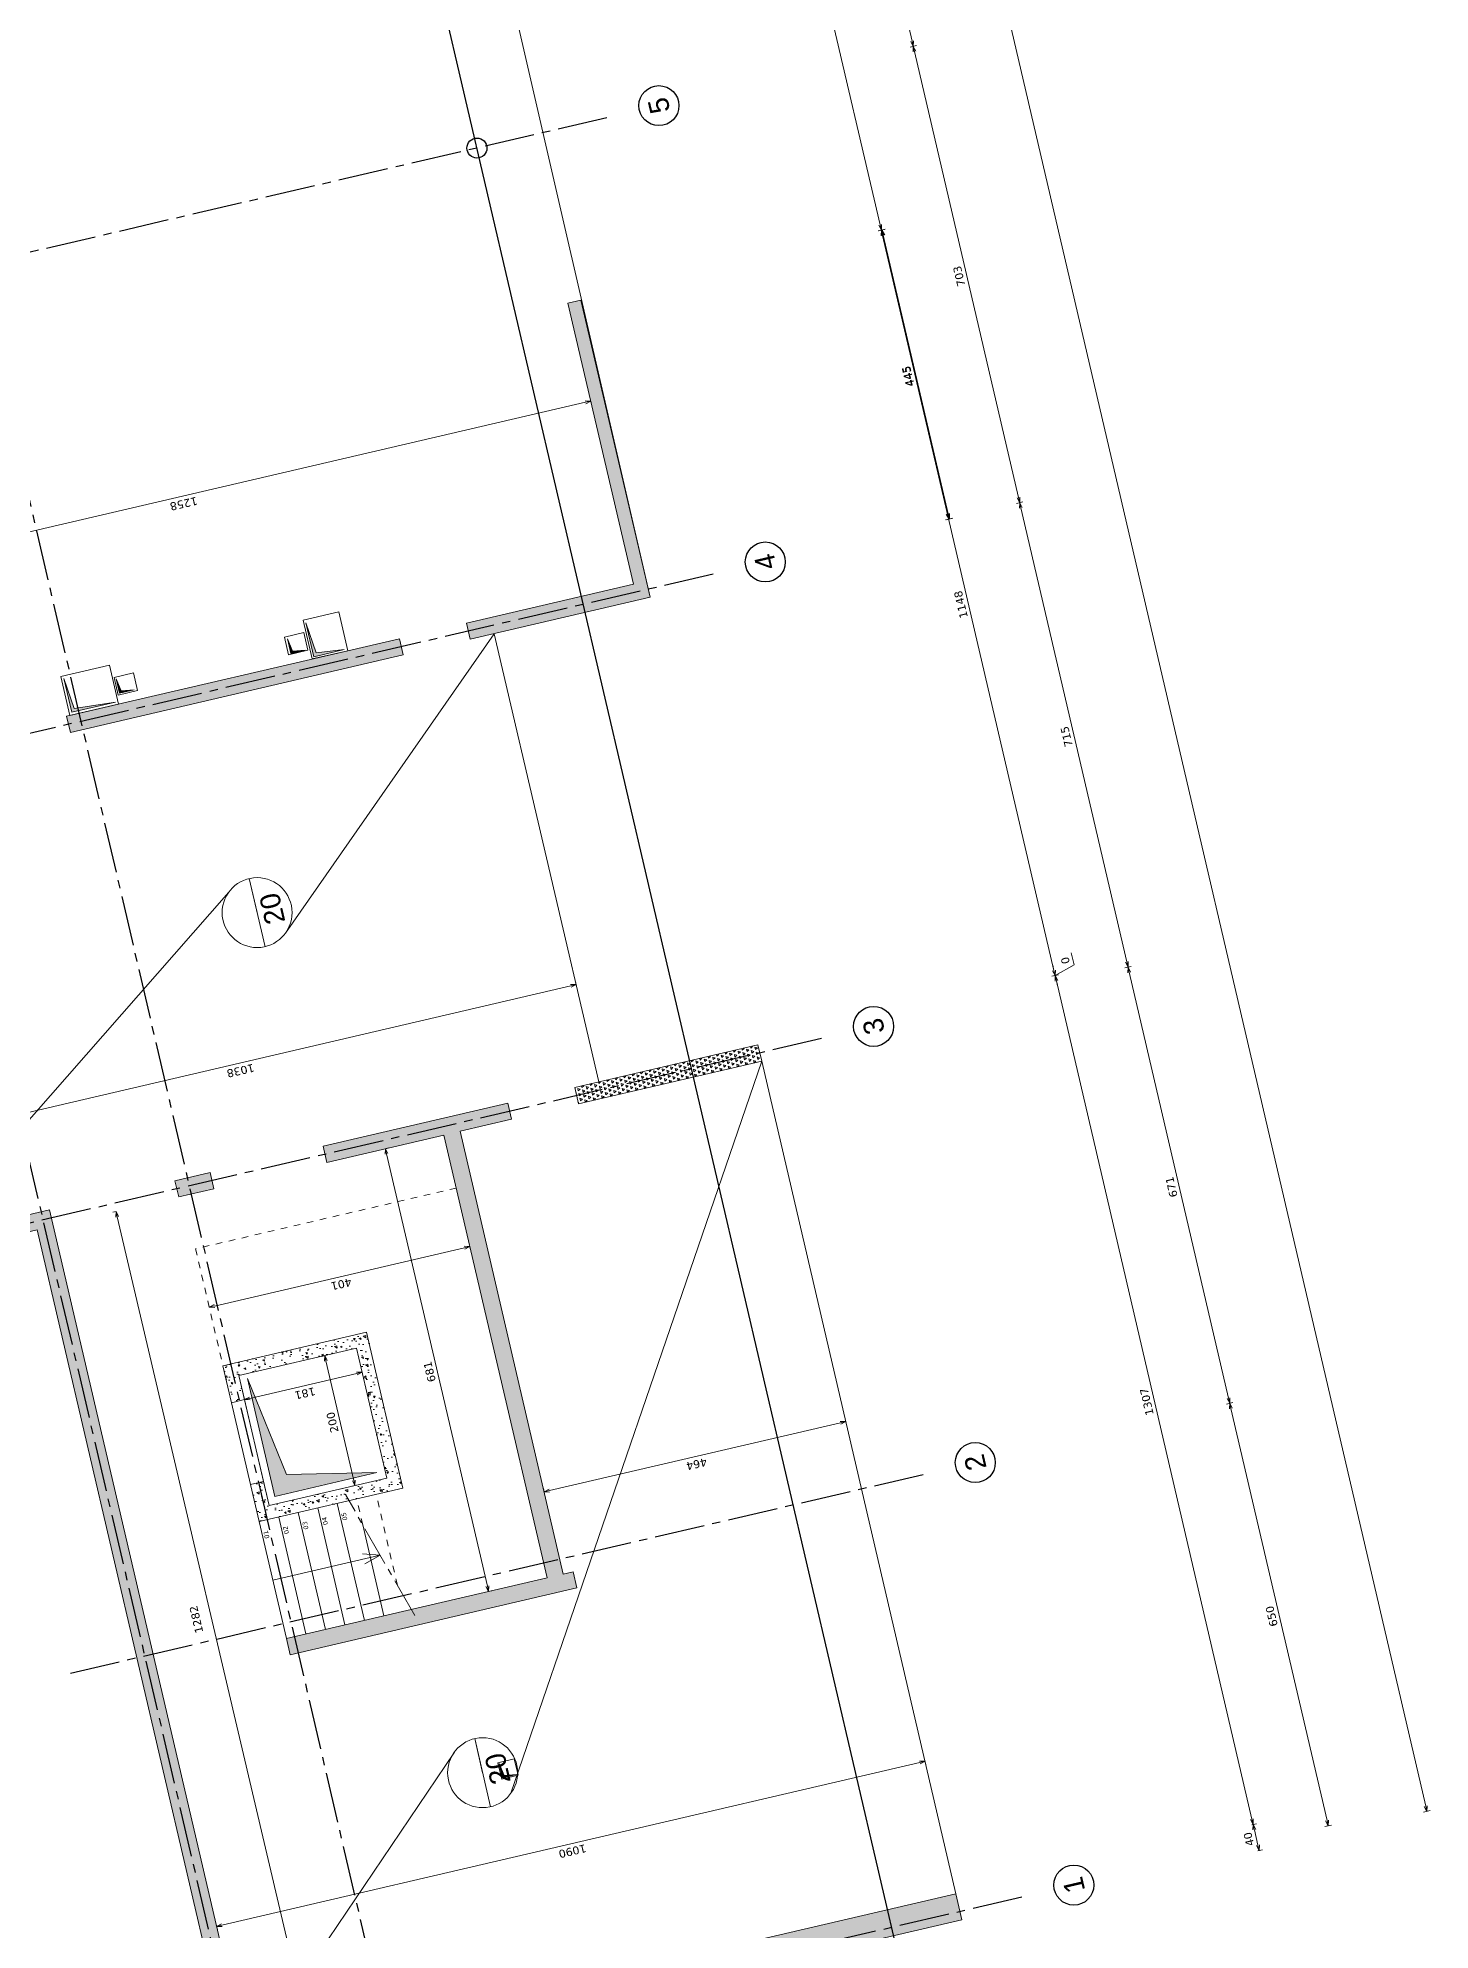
# Model space of a CAD drawing. Header units: metres. Extents: x -49 to 867749, y -579737 to 170817.
# Drawn here: x 867671.25 to 867692.12, y -409184.36 to -409155.98 of the extents above; entities that cross this region are included whole.
import ezdxf
from ezdxf.enums import TextEntityAlignment as Align

# ---------------------------------------------------------------- set-up
doc = ezdxf.new("R2010")
doc.units = ezdxf.units.M
doc.header["$MEASUREMENT"] = 0
doc.header["$PDMODE"] = 3
doc.header["$PDSIZE"] = 0.1
for name, pattern in [('01', [0.15, 0.1, -0.05]), ('04', [0.82, 0.6, -0.08, 0.06, -0.08]), ('AXES2', [1.125, 0.75, -0.125, 0.125, -0.125])]:
    doc.linetypes.add(name, pattern=pattern)
doc.layers.add('00-AXE-0.00', color=14, linetype='AXES2')
for name, color, linetype, lineweight in [('ACSP - Bois', 47, 'Continuous', 18), ('ACSP - Béton', 252, 'Continuous', 18), ('ACSP - Cotes', 7, 'Continuous', 18), ('ACSP - Dalle', 250, 'Continuous', 18), ('ACSP - Escalier', 253, 'Continuous', 18), ('ACSP - Trémie', 7, 'Continuous', 18)]:
    doc.layers.add(name, color=color, linetype=linetype, lineweight=lineweight)
doc.styles.add('ARIAL', font='arial.ttf')
doc.styles.add('COT', font='verdana.ttf')
doc.styles.add('locaux 20', font='verdana.ttf', dxfattribs={"height": 0.07})
doc.styles.get("Standard").update_dxf_attribs({"font": 'arial.ttf'})
doc.dimstyles.new('COT50', dxfattribs={"dimtxt": 0.12, "dimasz": 0.08, "dimexe": 0.05, "dimexo": 0, "dimgap": 0.05, "dimtad": 1, "dimdec": 0, "dimlfac": 100, "dimzin": 0, "dimdsep": 46, "dimtxsty": 'COT', "dimblk": 'OPEN30', "dimcen": 0.04, "dimdle": 0.05, "dimclrd": 256, "dimclre": 256, "dimclrt": 6, "dimadec": 0, "dimazin": 0, "dimtm": 1e-09, "dimtfac": 1, "dimtdec": 0, "dimtmove": 1, "dimatfit": 0, "dimldrblk": 'OPEN30', "dimfxl": 0.05, "dimfxlon": 1, "dimtolj": 1, "dimtzin": 0, "dimlwd": -1, "dimlwe": -1, "dimarcsym": 0})
pattern_1 = [(163.12127, (867581.125013, -409208.590356), (-0.054743143, -0.05126586), [0.0375, -0.0375]), (223.12127, (867581.125013, -409208.590356), (0.017025965, -0.07304188), [0.0375, -0.0375]), (103.12127, (867581.09764, -409208.61599), (-0.071769108, 0.021776023), [0.0375, -0.0375])]
pattern_2 = [(153.12127, (867681.43917, -409279.7742), (-0.0406854, 0.28511173), [0.03, -0.33]), (98.12127, (867681.43917, -409279.7742), (-0.28042215, -0.1223544), [0.024, -0.264]), (203.57267, (867681.43578, -409279.75043), (-0.3211074, 0.16275755), [0.0254961, -0.28045684]), (149.30547, (867681.36125, -409279.79235), (-0.0324319, 0.4307809), [0.045, -0.495]), (199.75687, (867681.35855, -409279.75645), (-0.4643463, 0.2756492), [0.0382441, -0.4206852]), (94.30547, (867681.36125, -409279.79235), (-0.4643465, 0.2756488), [0.036, -0.396]), (124.12127, (867681.37165, -409279.74886), (0.10264065, 0.269089), [0.03, -0.33]), (69.12127, (867681.37165, -409279.74886), (-0.30458135, 0.0289378), [0.024, -0.264]), (174.57267, (867681.3802, -409279.72643), (-0.20194046, 0.2980269), [0.0254961, -0.28045684]), (140.62127, (867681.43917, -409279.77419), (-0.13078521, -0.02549152), [0, -0.2608, 0, -0.268, 0, -0.265]), (110.62127, (867681.43917, -409279.77419), (-0.1775338, 0.06666589), [0, -0.1528, 0, -0.2548, 0, -0.101]), (70.62127, (867681.45942, -409279.86106), (-0.03968742, 0.21000221), [0, -0.1, 0, -0.312, 0, -0.414]), (60.62127, (867681.4685, -409279.90002), (-0.09195287, 0.21809403), [0, -0.13, 0, -0.2072, 0, -0.294])]

# ---------------------------------------------------------------- blocks, each defined once
blk = doc.blocks.new('_Open30')
at = {"color": 0, "linetype": 'ByBlock', "lineweight": -2}
for p, q in [((-1, 0.27), (0, 0)), ((0, 0), (-1, -0.27)), ((0, 0), (-1, 0))]:
    blk.add_line(p, q, dxfattribs=at)
blk = doc.blocks.new('*D545')
at = {"layer": 'ACSP - Cotes', "transparency": 16777216}
for p, q in [((867689.448, -409182.776), (867689.516, -409182.76)), ((867689.54, -409183.083), (867689.486, -409182.849)), ((867689.538, -409183.165), (867689.607, -409183.149))]:
    blk.add_line(p, q, dxfattribs=at)
at = {"layer": 'Defpoints', "color": 0, "transparency": 16777216}
for p in [(867689.448, -409182.776), (867689.467, -409182.771), (867689.538, -409183.165)]:
    blk.add_point(p, dxfattribs=at)
at = {"layer": 'ACSP - Cotes', "transparency": 16777216, "xscale": 0.08, "yscale": 0.08, "zscale": 0.08}
for p, rotation in [((867689.467, -409182.771), 103.1212703830424), ((867689.558, -409183.161), 283.1212703830424)]:
    blk.add_blockref('_Open30', p, dxfattribs=dict(at, rotation=rotation))
at = {"layer": 'ACSP - Cotes', "color": 6, "transparency": 16777216, "insert": (867689.403, -409182.991), "char_height": 0.12, "attachment_point": 5, "rotation": 103.1213, "style": 'COT'}
blk.add_mtext('\\A1;40', dxfattribs=at)
blk = doc.blocks.new('*D559')
at = {"layer": 'ACSP - Cotes', "transparency": 16777216}
for p, q in [((867686.452, -409170.055), (867686.549, -409170.032)), ((867689.449, -409182.693), (867686.519, -409170.121)), ((867689.448, -409182.776), (867689.516, -409182.76))]:
    blk.add_line(p, q, dxfattribs=at)
at = {"layer": 'Defpoints', "color": 0, "transparency": 16777216}
for p in [(867686.501, -409170.044), (867682.046, -409171.082), (867689.448, -409182.776)]:
    blk.add_point(p, dxfattribs=at)
at = {"layer": 'ACSP - Cotes', "transparency": 16777216, "xscale": 0.08, "yscale": 0.08, "zscale": 0.08}
for p, rotation in [((867686.501, -409170.044), 103.1212702354988), ((867689.467, -409182.771), 283.1212702354988)]:
    blk.add_blockref('_Open30', p, dxfattribs=dict(at, rotation=rotation))
at = {"layer": 'ACSP - Cotes', "color": 6, "transparency": 16777216, "insert": (867687.874, -409176.433), "char_height": 0.12, "attachment_point": 5, "rotation": 103.1213, "style": 'COT'}
blk.add_mtext('\\A1;1307', dxfattribs=at)
blk = doc.blocks.new('*D560')
at = {"layer": 'ACSP - Cotes', "transparency": 16777216}
for p, q in [((867686.482, -409169.966), (867686.464, -409169.888)), ((867686.501, -409170.044), (867686.784, -409169.881)), ((867686.784, -409169.881), (867686.742, -409169.703)), ((867686.452, -409170.055), (867686.549, -409170.032)), ((867686.452, -409170.055), (867686.549, -409170.032)), ((867686.519, -409170.121), (867686.537, -409170.199))]:
    blk.add_line(p, q, dxfattribs=at)
at = {"layer": 'Defpoints', "color": 0, "transparency": 16777216}
for p in [(867686.501, -409170.044), (867682.046, -409171.082), (867682.046, -409171.082)]:
    blk.add_point(p, dxfattribs=at)
at = {"layer": 'ACSP - Cotes', "transparency": 16777216, "xscale": 0.08, "yscale": 0.08, "zscale": 0.08}
for rotation in [283.1212702354988, 103.1212702354988]:
    blk.add_blockref('_Open30', (867686.501, -409170.044), dxfattribs=dict(at, rotation=rotation))
at = {"layer": 'ACSP - Cotes', "color": 6, "transparency": 16777216, "insert": (867686.653, -409169.818), "char_height": 0.12, "attachment_point": 5, "rotation": 103.1213, "style": 'COT'}
blk.add_mtext('\\A1;0', dxfattribs=at)
blk = doc.blocks.new('*D561')
at = {"layer": 'ACSP - Cotes', "transparency": 16777216}
for p, q in [((867683.847, -409158.88), (867683.944, -409158.857)), ((867686.482, -409169.966), (867683.914, -409158.946)), ((867686.452, -409170.055), (867686.549, -409170.032))]:
    blk.add_line(p, q, dxfattribs=at)
at = {"layer": 'Defpoints', "color": 0, "transparency": 16777216}
for p in [(867683.896, -409158.868), (867679.403, -409159.915), (867682.046, -409171.082)]:
    blk.add_point(p, dxfattribs=at)
at = {"layer": 'ACSP - Cotes', "transparency": 16777216, "xscale": 0.08, "yscale": 0.08, "zscale": 0.08}
for p, rotation in [((867683.896, -409158.868), 103.1212702354988), ((867686.501, -409170.044), 283.1212702354988)]:
    blk.add_blockref('_Open30', p, dxfattribs=dict(at, rotation=rotation))
at = {"layer": 'ACSP - Cotes', "color": 6, "transparency": 16777216, "insert": (867685.088, -409164.481), "char_height": 0.12, "attachment_point": 5, "rotation": 103.1213, "style": 'COT'}
blk.add_mtext('\\A1;1148', dxfattribs=at)
blk = doc.blocks.new('*D562')
at = {"layer": 'ACSP - Cotes', "transparency": 16777216}
for p, q in [((867683.857, -409158.877), (867683.954, -409158.854)), ((867683.924, -409158.944), (867684.898, -409163.122)), ((867684.867, -409163.211), (867684.965, -409163.188))]:
    blk.add_line(p, q, dxfattribs=at)
at = {"layer": 'Defpoints', "color": 0, "transparency": 16777216}
for p in [(867679.403, -409159.915), (867684.916, -409163.2), (867680.403, -409164.252)]:
    blk.add_point(p, dxfattribs=at)
at = {"layer": 'ACSP - Cotes', "transparency": 16777216, "xscale": 0.08, "yscale": 0.08, "zscale": 0.08}
for p, rotation in [((867683.906, -409158.866), 103.1212702354988), ((867684.916, -409163.2), 283.1212702354988)]:
    blk.add_blockref('_Open30', p, dxfattribs=dict(at, rotation=rotation))
at = {"layer": 'ACSP - Cotes', "color": 6, "transparency": 16777216, "insert": (867684.302, -409161.058), "char_height": 0.12, "attachment_point": 5, "rotation": 103.1213, "style": 'COT'}
blk.add_mtext('\\A1;445', dxfattribs=at)
blk = doc.blocks.new('*D563')
at = {"layer": 'ACSP - Cotes', "transparency": 16777216}
for p, q in [((867683.847, -409158.88), (867683.944, -409158.857)), ((867684.887, -409163.124), (867683.914, -409158.946)), ((867684.857, -409163.213), (867684.954, -409163.191))]:
    blk.add_line(p, q, dxfattribs=at)
at = {"layer": 'Defpoints', "color": 0, "transparency": 16777216}
for p in [(867683.895, -409158.868), (867679.392, -409159.918), (867680.403, -409164.252)]:
    blk.add_point(p, dxfattribs=at)
at = {"layer": 'ACSP - Cotes', "transparency": 16777216, "xscale": 0.08, "yscale": 0.08, "zscale": 0.08}
for p, rotation in [((867683.895, -409158.868), 103.1212702354988), ((867684.906, -409163.202), 283.1212702354988)]:
    blk.add_blockref('_Open30', p, dxfattribs=dict(at, rotation=rotation))
at = {"layer": 'ACSP - Cotes', "color": 6, "transparency": 16777216, "insert": (867684.292, -409161.06), "char_height": 0.12, "attachment_point": 5, "rotation": 103.1213, "style": 'COT'}
blk.add_mtext('\\A1;445', dxfattribs=at)
blk = doc.blocks.new('*D564')
at = {"layer": 'ACSP - Cotes', "transparency": 16777216}
for p, q in [((867680.107, -409142.836), (867680.205, -409142.814)), ((867683.878, -409158.79), (867680.174, -409142.903)), ((867683.847, -409158.88), (867683.944, -409158.857))]:
    blk.add_line(p, q, dxfattribs=at)
at = {"layer": 'Defpoints', "color": 0, "transparency": 16777216}
for p in [(867680.156, -409142.825), (867675.701, -409143.863), (867679.392, -409159.918)]:
    blk.add_point(p, dxfattribs=at)
at = {"layer": 'ACSP - Cotes', "transparency": 16777216, "xscale": 0.08, "yscale": 0.08, "zscale": 0.08}
for p, rotation in [((867680.156, -409142.825), 103.1212702354988), ((867683.896, -409158.868), 283.1212702354988)]:
    blk.add_blockref('_Open30', p, dxfattribs=dict(at, rotation=rotation))
at = {"layer": 'ACSP - Cotes', "color": 6, "transparency": 16777216, "insert": (867681.916, -409150.872), "char_height": 0.12, "attachment_point": 5, "rotation": 103.1213, "style": 'COT'}
blk.add_mtext('\\A1;1647', dxfattribs=at)
blk = doc.blocks.new('*D546')
at = {"layer": 'ACSP - Cotes', "transparency": 16777216}
for p, q in [((867689.165, -409176.445), (867689.067, -409176.468)), ((867690.575, -409182.713), (867689.134, -409176.535)), ((867690.641, -409182.78), (867690.544, -409182.803))]:
    blk.add_line(p, q, dxfattribs=at)
at = {"layer": 'Defpoints', "color": 0, "transparency": 16777216}
for p in [(867689.116, -409176.457), (867689.172, -409176.444), (867690.649, -409182.778)]:
    blk.add_point(p, dxfattribs=at)
at = {"layer": 'ACSP - Cotes', "transparency": 16777216, "xscale": 0.08, "yscale": 0.08, "zscale": 0.08}
for p, rotation in [((867689.116, -409176.457), 103.1212703830424), ((867690.593, -409182.791), 283.1212703830424)]:
    blk.add_blockref('_Open30', p, dxfattribs=dict(at, rotation=rotation))
at = {"layer": 'ACSP - Cotes', "color": 6, "transparency": 16777216, "insert": (867689.745, -409179.649), "char_height": 0.12, "attachment_point": 5, "rotation": 103.1213, "style": 'COT'}
blk.add_mtext('\\A1;650', dxfattribs=at)
blk = doc.blocks.new('*D570')
at = {"layer": 'ACSP - Cotes', "transparency": 16777216}
for p, q in [((867687.543, -409169.929), (867687.641, -409169.906)), ((867689.098, -409176.379), (867687.61, -409169.995)), ((867689.165, -409176.445), (867689.067, -409176.468))]:
    blk.add_line(p, q, dxfattribs=at)
at = {"layer": 'Defpoints', "color": 0, "transparency": 16777216}
for p in [(867687.592, -409169.918), (867683, -409170.988), (867689.172, -409176.444)]:
    blk.add_point(p, dxfattribs=at)
at = {"layer": 'ACSP - Cotes', "transparency": 16777216, "xscale": 0.08, "yscale": 0.08, "zscale": 0.08}
for p, rotation in [((867687.592, -409169.918), 103.1212704001085), ((867689.116, -409176.457), 283.1212704001085)]:
    blk.add_blockref('_Open30', p, dxfattribs=dict(at, rotation=rotation))
at = {"layer": 'ACSP - Cotes', "color": 6, "transparency": 16777216, "insert": (867688.245, -409173.213), "char_height": 0.12, "attachment_point": 5, "rotation": 103.1213, "style": 'COT'}
blk.add_mtext('\\A1;671', dxfattribs=at)
blk = doc.blocks.new('*D571')
at = {"layer": 'ACSP - Cotes', "transparency": 16777216}
for p, q in [((867685.92, -409162.966), (867686.017, -409162.943)), ((867687.574, -409169.84), (867685.987, -409163.032)), ((867687.543, -409169.929), (867687.641, -409169.906))]:
    blk.add_line(p, q, dxfattribs=at)
at = {"layer": 'Defpoints', "color": 0, "transparency": 16777216}
for p in [(867685.969, -409162.954), (867681.376, -409164.025), (867683, -409170.988)]:
    blk.add_point(p, dxfattribs=at)
at = {"layer": 'ACSP - Cotes', "transparency": 16777216, "xscale": 0.08, "yscale": 0.08, "zscale": 0.08}
for p, rotation in [((867685.969, -409162.954), 103.1212704001085), ((867687.592, -409169.918), 283.1212704001085)]:
    blk.add_blockref('_Open30', p, dxfattribs=dict(at, rotation=rotation))
at = {"layer": 'ACSP - Cotes', "color": 6, "transparency": 16777216, "insert": (867686.672, -409166.461), "char_height": 0.12, "attachment_point": 5, "rotation": 103.1213, "style": 'COT'}
blk.add_mtext('\\A1;715', dxfattribs=at)
blk = doc.blocks.new('*D572')
at = {"layer": 'ACSP - Cotes', "transparency": 16777216}
for p, q in [((867684.325, -409156.124), (867684.423, -409156.101)), ((867685.951, -409162.876), (867684.392, -409156.191)), ((867685.92, -409162.966), (867686.017, -409162.943))]:
    blk.add_line(p, q, dxfattribs=at)
at = {"layer": 'Defpoints', "color": 0, "transparency": 16777216}
for p in [(867684.374, -409156.113), (867679.782, -409157.183), (867681.376, -409164.025)]:
    blk.add_point(p, dxfattribs=at)
at = {"layer": 'ACSP - Cotes', "transparency": 16777216, "xscale": 0.08, "yscale": 0.08, "zscale": 0.08}
for p, rotation in [((867684.374, -409156.113), 103.1212704001085), ((867685.969, -409162.954), 283.1212704001085)]:
    blk.add_blockref('_Open30', p, dxfattribs=dict(at, rotation=rotation))
at = {"layer": 'ACSP - Cotes', "color": 6, "transparency": 16777216, "insert": (867685.062, -409159.559), "char_height": 0.12, "attachment_point": 5, "rotation": 103.1213, "style": 'COT'}
blk.add_mtext('\\A1;703', dxfattribs=at)
blk = doc.blocks.new('*D573')
at = {"layer": 'ACSP - Cotes', "transparency": 16777216}
for p, q in [((867682.737, -409149.308), (867682.834, -409149.286)), ((867684.356, -409156.035), (867682.803, -409149.375)), ((867684.325, -409156.124), (867684.423, -409156.101))]:
    blk.add_line(p, q, dxfattribs=at)
at = {"layer": 'Defpoints', "color": 0, "transparency": 16777216}
for p in [(867682.785, -409149.297), (867678.193, -409150.367), (867679.782, -409157.183)]:
    blk.add_point(p, dxfattribs=at)
at = {"layer": 'ACSP - Cotes', "transparency": 16777216, "xscale": 0.08, "yscale": 0.08, "zscale": 0.08}
for p, rotation in [((867682.785, -409149.297), 103.1212704001085), ((867684.374, -409156.113), 283.1212704001085)]:
    blk.add_blockref('_Open30', p, dxfattribs=dict(at, rotation=rotation))
at = {"layer": 'ACSP - Cotes', "color": 6, "transparency": 16777216, "insert": (867683.47, -409152.73), "char_height": 0.12, "attachment_point": 5, "rotation": 103.1213, "style": 'COT'}
blk.add_mtext('\\A1;700', dxfattribs=at)
blk = doc.blocks.new('*D596')
at = {"layer": 'ACSP - Cotes', "transparency": 16777216}
for p, q in [((867665.067, -409182.062), (867664.97, -409182.085)), ((867666.477, -409188.33), (867665.037, -409182.152)), ((867666.447, -409188.42), (867666.544, -409188.397))]:
    blk.add_line(p, q, dxfattribs=at)
at = {"layer": 'Defpoints', "color": 0, "transparency": 16777216}
for p in [(867671.695, -409180.517), (867665.019, -409182.074), (867666.216, -409188.473)]:
    blk.add_point(p, dxfattribs=at)
at = {"layer": 'ACSP - Cotes', "transparency": 16777216, "xscale": 0.08, "yscale": 0.08, "zscale": 0.08}
for p, rotation in [((867665.019, -409182.074), 103.1212703794849), ((867666.495, -409188.408), 283.1212703794849)]:
    blk.add_blockref('_Open30', p, dxfattribs=dict(at, rotation=rotation))
at = {"layer": 'ACSP - Cotes', "color": 6, "transparency": 16777216, "insert": (867665.647, -409185.267), "char_height": 0.12, "attachment_point": 5, "rotation": 103.1213, "style": 'COT'}
blk.add_mtext('\\A1;650', dxfattribs=at)
blk = doc.blocks.new('*D597')
at = {"layer": 'ACSP - Cotes', "transparency": 16777216}
for p, q in [((867663.543, -409175.523), (867663.446, -409175.546)), ((867665.001, -409181.996), (867663.513, -409175.613)), ((867665.067, -409182.062), (867664.97, -409182.085))]:
    blk.add_line(p, q, dxfattribs=at)
at = {"layer": 'Defpoints', "color": 0, "transparency": 16777216}
for p in [(867668.312, -409174.412), (867663.494, -409175.535), (867671.695, -409180.517)]:
    blk.add_point(p, dxfattribs=at)
at = {"layer": 'ACSP - Cotes', "transparency": 16777216, "xscale": 0.08, "yscale": 0.08, "zscale": 0.08}
for p, rotation in [((867663.494, -409175.535), 103.1212703794849), ((867665.019, -409182.074), 283.1212703794849)]:
    blk.add_blockref('_Open30', p, dxfattribs=dict(at, rotation=rotation))
at = {"layer": 'ACSP - Cotes', "color": 6, "transparency": 16777216, "insert": (867664.147, -409178.83), "char_height": 0.12, "attachment_point": 5, "rotation": 103.1213, "style": 'COT'}
blk.add_mtext('\\A1;671', dxfattribs=at)
blk = doc.blocks.new('*D557')
at = {"layer": 'ACSP - Cotes', "transparency": 16777216}
for p, q in [((867678.41, -409124.185), (867678.507, -409124.162)), ((867692.054, -409182.497), (867678.477, -409124.251)), ((867692.023, -409182.586), (867692.121, -409182.563))]:
    blk.add_line(p, q, dxfattribs=at)
at = {"layer": 'Defpoints', "color": 0, "transparency": 16777216}
for p in [(867678.459, -409124.173), (867678, -409124.28), (867691.613, -409182.682)]:
    blk.add_point(p, dxfattribs=at)
at = {"layer": 'ACSP - Cotes', "transparency": 16777216, "xscale": 0.08, "yscale": 0.08, "zscale": 0.08}
for p, rotation in [((867678.459, -409124.173), 103.1212703830424), ((867692.072, -409182.575), 283.1212703830424)]:
    blk.add_blockref('_Open30', p, dxfattribs=dict(at, rotation=rotation))
at = {"layer": 'ACSP - Cotes', "color": 6, "transparency": 16777216, "insert": (867685.156, -409153.4), "char_height": 0.12, "attachment_point": 5, "rotation": 103.1213, "style": 'COT'}
blk.add_mtext('\\A1;5997', dxfattribs=at)
blk = doc.blocks.new('*D605')
at = {"layer": 'ACSP - Cotes', "transparency": 16777216}
for p, q in [((867672.424, -409173.581), (867672.375, -409173.593)), ((867675.336, -409185.983), (867672.442, -409173.659)), ((867675.354, -409186.061), (867675.305, -409186.072))]:
    blk.add_line(p, q, dxfattribs=at)
at = {"layer": 'Defpoints', "color": 0, "transparency": 16777216}
for p in [(867672.424, -409173.581), (867672.424, -409173.582), (867675.354, -409186.061)]:
    blk.add_point(p, dxfattribs=at)
at = {"layer": 'ACSP - Cotes', "transparency": 16777216, "xscale": 0.08, "yscale": 0.08, "zscale": 0.08}
for p, rotation in [((867672.424, -409173.582), 103.2129008308965), ((867675.354, -409186.061), 283.2129008308964)]:
    blk.add_blockref('_Open30', p, dxfattribs=dict(at, rotation=rotation))
at = {"layer": 'ACSP - Cotes', "color": 6, "transparency": 16777216, "insert": (867673.628, -409179.696), "char_height": 0.12, "attachment_point": 5, "rotation": 103.2129, "style": 'COT'}
blk.add_mtext('\\A1;1282', dxfattribs=at)
blk = doc.blocks.new('*D606')
at = {"layer": 'ACSP - Cotes', "transparency": 16777216}
for p, q in [((867674.01, -409184.281), (867684.472, -409181.842)), ((867684.539, -409181.776), (867684.561, -409181.873)), ((867673.92, -409184.251), (867673.943, -409184.348))]:
    blk.add_line(p, q, dxfattribs=at)
at = {"layer": 'Defpoints', "color": 0, "transparency": 16777216}
for p in [(867684.472, -409181.492), (867684.55, -409181.824), (867673.854, -409183.967)]:
    blk.add_point(p, dxfattribs=at)
at = {"layer": 'ACSP - Cotes', "transparency": 16777216, "xscale": 0.08, "yscale": 0.08, "zscale": 0.08}
for p, rotation in [((867684.55, -409181.824), 13.12127038304243), ((867673.932, -409184.299), 193.1212703830424)]:
    blk.add_blockref('_Open30', p, dxfattribs=dict(at, rotation=rotation))
at = {"layer": 'ACSP - Cotes', "color": 6, "transparency": 16777216, "insert": (867679.266, -409183.171), "char_height": 0.12, "attachment_point": 5, "rotation": 193.1213, "style": 'COT'}
blk.add_mtext('\\A1;1090', dxfattribs=at)
blk = doc.blocks.new('*D607')
at = {"layer": 'ACSP - Cotes', "transparency": 16777216}
for p, q in [((867678.919, -409177.766), (867683.285, -409176.749)), ((867683.363, -409176.731), (867683.374, -409176.779)), ((867678.841, -409177.784), (867678.83, -409177.736))]:
    blk.add_line(p, q, dxfattribs=at)
at = {"layer": 'Defpoints', "color": 0, "transparency": 16777216}
for p in [(867683.363, -409176.731), (867683.363, -409176.731), (867678.841, -409177.784)]:
    blk.add_point(p, dxfattribs=at)
at = {"layer": 'ACSP - Cotes', "transparency": 16777216, "xscale": 0.08, "yscale": 0.08, "zscale": 0.08}
for p, rotation in [((867683.363, -409176.731), 13.12127038304243), ((867678.841, -409177.784), 193.1212703830424)]:
    blk.add_blockref('_Open30', p, dxfattribs=dict(at, rotation=rotation))
at = {"layer": 'ACSP - Cotes', "color": 6, "transparency": 16777216, "insert": (867681.127, -409177.367), "char_height": 0.12, "attachment_point": 5, "rotation": 193.1213, "style": 'COT'}
blk.add_mtext('\\A1;464', dxfattribs=at)
blk = doc.blocks.new('*D608')
at = {"layer": 'ACSP - Cotes', "transparency": 16777216}
for p, q in [((867676.456, -409172.642), (867676.51, -409172.629)), ((867677.99, -409179.199), (867676.479, -409172.718)), ((867678.003, -409179.278), (867678.057, -409179.266))]:
    blk.add_line(p, q, dxfattribs=at)
at = {"layer": 'Defpoints', "color": 0, "transparency": 16777216}
for p in [(867676.456, -409172.642), (867676.461, -409172.64), (867678.003, -409179.278)]:
    blk.add_point(p, dxfattribs=at)
at = {"layer": 'ACSP - Cotes', "transparency": 16777216, "xscale": 0.08, "yscale": 0.08, "zscale": 0.08}
for p, rotation in [((867676.461, -409172.64), 103.1212703830424), ((867678.008, -409179.277), 283.1212703830424)]:
    blk.add_blockref('_Open30', p, dxfattribs=dict(at, rotation=rotation))
at = {"layer": 'ACSP - Cotes', "color": 6, "transparency": 16777216, "insert": (867677.125, -409175.984), "char_height": 0.12, "attachment_point": 5, "rotation": 103.1213, "style": 'COT'}
blk.add_mtext('\\A1;681', dxfattribs=at)
blk = doc.blocks.new('*D609')
at = {"layer": 'ACSP - Cotes', "transparency": 16777216}
for p, q in [((867673.899, -409174.998), (867677.649, -409174.124)), ((867677.727, -409174.106), (867677.738, -409174.154)), ((867673.822, -409175.016), (867673.81, -409174.967))]:
    blk.add_line(p, q, dxfattribs=at)
at = {"layer": 'Defpoints', "color": 0, "transparency": 16777216}
for p in [(867677.727, -409174.106), (867677.727, -409174.106), (867673.822, -409175.016)]:
    blk.add_point(p, dxfattribs=at)
at = {"layer": 'ACSP - Cotes', "transparency": 16777216, "xscale": 0.08, "yscale": 0.08, "zscale": 0.08}
for p, rotation in [((867677.727, -409174.106), 13.12127038304243), ((867673.822, -409175.016), 193.1212703830424)]:
    blk.add_blockref('_Open30', p, dxfattribs=dict(at, rotation=rotation))
at = {"layer": 'ACSP - Cotes', "color": 6, "transparency": 16777216, "insert": (867675.8, -409174.67), "char_height": 0.12, "attachment_point": 5, "rotation": 193.1213, "style": 'COT'}
blk.add_mtext('\\A1;401', dxfattribs=at)
blk = doc.blocks.new('*D610')
at = {"layer": 'ACSP - Cotes', "transparency": 16777216}
for p, q in [((867675.503, -409175.754), (867675.601, -409175.731)), ((867675.988, -409177.612), (867675.57, -409175.82)), ((867675.957, -409177.701), (867676.055, -409177.679))]:
    blk.add_line(p, q, dxfattribs=at)
at = {"layer": 'Defpoints', "color": 0, "transparency": 16777216}
for p in [(867675.446, -409175.767), (867675.552, -409175.742), (867675.9, -409177.715)]:
    blk.add_point(p, dxfattribs=at)
at = {"layer": 'ACSP - Cotes', "transparency": 16777216, "xscale": 0.08, "yscale": 0.08, "zscale": 0.08}
for p, rotation in [((867675.552, -409175.742), 103.1212703830424), ((867676.006, -409177.69), 283.1212703830424)]:
    blk.add_blockref('_Open30', p, dxfattribs=dict(at, rotation=rotation))
at = {"layer": 'ACSP - Cotes', "color": 6, "transparency": 16777216, "insert": (867675.669, -409176.742), "char_height": 0.12, "attachment_point": 5, "rotation": 103.1213, "style": 'COT'}
blk.add_mtext('\\A1;200', dxfattribs=at)
blk = doc.blocks.new('*D611')
at = {"layer": 'ACSP - Cotes', "transparency": 16777216}
for p, q in [((867674.428, -409176.384), (867676.035, -409176.01)), ((867676.113, -409175.991), (867676.124, -409176.04)), ((867674.35, -409176.402), (867674.361, -409176.451))]:
    blk.add_line(p, q, dxfattribs=at)
at = {"layer": 'Defpoints', "color": 0, "transparency": 16777216}
for p in [(867676.113, -409175.991), (867676.113, -409175.991), (867674.35, -409176.402)]:
    blk.add_point(p, dxfattribs=at)
at = {"layer": 'ACSP - Cotes', "transparency": 16777216, "xscale": 0.08, "yscale": 0.08, "zscale": 0.08}
for p, rotation in [((867676.113, -409175.991), 13.12127038304243), ((867674.35, -409176.402), 193.1212703830424)]:
    blk.add_blockref('_Open30', p, dxfattribs=dict(at, rotation=rotation))
at = {"layer": 'ACSP - Cotes', "color": 6, "transparency": 16777216, "insert": (867675.257, -409176.307), "char_height": 0.12, "attachment_point": 5, "rotation": 193.1213, "style": 'COT'}
blk.add_mtext('\\A1;181', dxfattribs=at)
blk = doc.blocks.new('*D558')
at = {"layer": 'ACSP - Cotes', "transparency": 16777216}
for p, q in [((867669.288, -409172.519), (867679.242, -409170.199)), ((867679.332, -409170.229), (867679.309, -409170.132)), ((867669.222, -409172.586), (867669.199, -409172.488))]:
    blk.add_line(p, q, dxfattribs=at)
at = {"layer": 'Defpoints', "color": 0, "transparency": 16777216}
for p in [(867679.32, -409170.18), (867679.401, -409170.528), (867669.291, -409172.884)]:
    blk.add_point(p, dxfattribs=at)
at = {"layer": 'ACSP - Cotes', "transparency": 16777216, "xscale": 0.08, "yscale": 0.08, "zscale": 0.08}
for p, rotation in [((867679.32, -409170.18), 13.12127038304243), ((867669.21, -409172.537), 193.1212703830424)]:
    blk.add_blockref('_Open30', p, dxfattribs=dict(at, rotation=rotation))
at = {"layer": 'ACSP - Cotes', "color": 6, "transparency": 16777216, "insert": (867674.291, -409171.469), "char_height": 0.12, "attachment_point": 5, "rotation": 193.1213, "style": 'COT'}
blk.add_mtext('\\A1;1038', dxfattribs=at)
blk = doc.blocks.new('*D614')
at = {"layer": 'ACSP - Cotes', "transparency": 16777216}
for p, q in [((867679.54, -409161.431), (867679.551, -409161.48)), ((867667.365, -409164.269), (867679.462, -409161.449)), ((867667.287, -409164.287), (867667.299, -409164.336))]:
    blk.add_line(p, q, dxfattribs=at)
at = {"layer": 'Defpoints', "color": 0, "transparency": 16777216}
for p in [(867679.54, -409161.431), (867679.54, -409161.431), (867667.287, -409164.287)]:
    blk.add_point(p, dxfattribs=at)
at = {"layer": 'ACSP - Cotes', "transparency": 16777216, "xscale": 0.08, "yscale": 0.08, "zscale": 0.08}
for p, rotation in [((867679.54, -409161.431), 13.12074983700147), ((867667.287, -409164.287), 193.1207498370015)]:
    blk.add_blockref('_Open30', p, dxfattribs=dict(at, rotation=rotation))
at = {"layer": 'ACSP - Cotes', "color": 6, "transparency": 16777216, "insert": (867673.439, -409162.969), "char_height": 0.12, "attachment_point": 5, "rotation": 193.1207, "style": 'COT'}
blk.add_mtext('\\A1;1258', dxfattribs=at)

msp = doc.modelspace()

# ---------------------------------------------------------------- hatches: boundary and pattern name
at = {"layer": 'ACSP - Bois'}
h = msp.add_hatch(dxfattribs=at)
h.set_pattern_fill('TRIANG', color=256, scale=0.2, style=0)
h.set_pattern_definition(pattern_1)
edge = h.paths.add_edge_path()
edge.add_line((867679.198, -409159.963), (867679.198, -409159.963))
edge.add_line((867679.198, -409159.963), (867680.179, -409164.175))
edge.add_line((867680.179, -409164.175), (867677.677, -409164.759))
edge.add_line((867677.677, -409164.759), (867677.733, -409165.002))
edge.add_line((867677.733, -409165.002), (867680.431, -409164.373))
edge.add_line((867680.431, -409164.373), (867679.392, -409159.918))
h = msp.add_hatch(dxfattribs=at)
h.set_pattern_fill('TRIANG', color=256, scale=0.2, style=0)
h.set_pattern_definition(pattern_1)
h.paths.add_polyline_path([(867676.73, -409165.236), (867671.741, -409166.399), (867671.684, -409166.156), (867676.673, -409164.993)])
h = msp.add_hatch(dxfattribs=at)
h.set_pattern_fill('TRIANG', color=256, scale=0.2, style=0)
h.set_pattern_definition(pattern_1)
h.paths.add_polyline_path([(867679.3, -409171.722), (867679.356, -409171.966), (867682.103, -409171.325), (867682.046, -409171.082)])
at = {"layer": 'ACSP - Béton'}
h = msp.add_hatch(dxfattribs=at)
h.set_pattern_fill('AR-CONC', color=256, scale=0.04, style=0)
h.set_pattern_definition(pattern_2)
h.paths.add_polyline_path([(867673.833, -409172.996), (867673.89, -409173.24), (867673.364, -409173.362), (867673.307, -409173.119)])
h.paths.add_polyline_path([(867677.338, -409172.436), (867678.885, -409179.073), (867674.979, -409179.983), (867675.036, -409180.226), (867679.331, -409179.225), (867679.274, -409178.982), (867679.128, -409179.016), (867677.581, -409172.379), (867678.353, -409172.199), (867678.297, -409171.956), (867675.528, -409172.601), (867675.585, -409172.845)])
h = msp.add_hatch(dxfattribs=at)
h.set_pattern_fill('AR-CONC', color=256, scale=0.04, style=0)
h.set_pattern_definition([(153.12127, (867581.12501, -409208.59036), (-0.0406854, 0.28511173), [0.03, -0.33]), (98.12127, (867581.125, -409208.59036), (-0.28042215, -0.1223544), [0.024, -0.264]), (203.57267, (867581.12162, -409208.5666), (-0.3211074, 0.16275755), [0.0254961, -0.28045684]), (149.30547, (867581.0471, -409208.6085), (-0.0324319, 0.4307809), [0.045, -0.495]), (199.75687, (867581.0444, -409208.5726), (-0.4643463, 0.2756492), [0.0382441, -0.4206852]), (94.30547, (867581.0471, -409208.6085), (-0.4643465, 0.2756488), [0.036, -0.396]), (124.12127, (867581.0575, -409208.56502), (0.10264065, 0.269089), [0.03, -0.33]), (69.12127, (867581.0575, -409208.56502), (-0.30458135, 0.0289378), [0.024, -0.264]), (174.57267, (867581.06605, -409208.5426), (-0.20194046, 0.2980269), [0.0254961, -0.28045684]), (140.62127, (867581.12501, -409208.59036), (-0.13078521, -0.02549152), [0, -0.2608, 0, -0.268, 0, -0.265]), (110.62127, (867581.12501, -409208.59036), (-0.1775338, 0.06666589), [0, -0.1528, 0, -0.2548, 0, -0.101]), (70.62127, (867581.14526, -409208.67723), (-0.03968742, 0.21000221), [0, -0.1, 0, -0.312, 0, -0.414]), (60.62127, (867581.15434, -409208.71618), (-0.09195287, 0.21809403), [0, -0.13, 0, -0.2072, 0, -0.294])])
h.paths.add_polyline_path([(867685.103, -409184.199), (867685.013, -409183.81), (867674.395, -409186.285), (867671.428, -409173.557), (867669.55, -409173.995), (867669.291, -409172.884), (867669.048, -409172.941), (867669.363, -409174.295), (867671.241, -409173.857), (867674.242, -409186.731)])
h = msp.add_hatch(dxfattribs=at)
h.set_pattern_fill('AR-CONC', color=256, scale=0.04, style=0)
h.set_pattern_definition(pattern_2)
h.paths.add_polyline_path([(867674.266, -409176.042), (867676.029, -409175.631), (867676.483, -409177.579), (867674.72, -409177.99), (867674.636, -409177.629), (867674.441, -409177.675), (867674.571, -409178.23), (867676.723, -409177.728), (867676.178, -409175.391), (867674.026, -409175.893), (867674.155, -409176.448), (867674.35, -409176.402)])
at = {"layer": 'ACSP - Trémie'}
for points in [[(867675.27, -409164.757), (867675.388, -409165.263), (867675.844, -409165.157), (867675.422, -409165.205)], [(867674.992, -409164.997), (867675.042, -409165.213), (867675.259, -409165.163), (867675.067, -409165.178)], [(867671.644, -409165.591), (867671.762, -409166.097), (867671.865, -409166.073), (867671.855, -409166.029), (867671.796, -409166.038)], [(867672.428, -409165.595), (867672.478, -409165.811), (867672.695, -409165.76), (867672.502, -409165.776)], [(867671.855, -409166.029), (867671.865, -409166.073), (867672.418, -409165.944)], [(867674.395, -409176.087), (867674.806, -409177.853), (867676.335, -409177.496), (867674.978, -409177.523)], [(867678.166, -409181.858), (867678.217, -409182.074), (867678.433, -409182.023), (867678.241, -409182.039)]]:
    msp.add_hatch(color=256, dxfattribs=at).paths.add_polyline_path(points)

# ---------------------------------------------------------------- linework, layer by layer
at = {"layer": '00-AXE-0.00'}
for p, q in [((867676.771, -409187.117), (867662.726, -409126.865)), ((867674.579, -409187.628), (867660.535, -409127.376)), ((867679.782, -409157.183), (867665.095, -409160.607)), ((867681.376, -409164.025), (867666.689, -409167.448)), ((867683, -409170.988), (867668.312, -409174.412)), ((867684.524, -409177.527), (867671.695, -409180.517)), ((867686, -409183.862), (867673.172, -409186.852))]:
    msp.add_line(p, q, dxfattribs=at)
at = {"layer": '00-AXE-0.00', "linetype": 'Continuous'}
for centre in [(867680.561, -409157.001), (867682.156, -409163.843), (867683.779, -409170.806), (867685.303, -409177.345), (867686.78, -409183.68)]:
    msp.add_circle(centre, 0.3, dxfattribs=at)
at = {"layer": 'ACSP - Bois'}
for points in [[(867679.198, -409159.963), (867679.198, -409159.963), (867680.179, -409164.175), (867677.677, -409164.759), (867677.733, -409165.002), (867680.431, -409164.373), (867679.392, -409159.918)], [(867679.198, -409159.963), (867679.392, -409159.918)]]:
    msp.add_lwpolyline(points, dxfattribs=at)
for points in [[(867676.73, -409165.236), (867671.741, -409166.399), (867671.684, -409166.156), (867676.673, -409164.993)], [(867679.3, -409171.722), (867679.356, -409171.966), (867682.103, -409171.325), (867682.046, -409171.082)]]:
    msp.add_lwpolyline(points, close=True, dxfattribs=at)
at = {"layer": 'ACSP - Béton', "lineweight": 30}
msp.add_line((867684.297, -409185.363), (867670.252, -409125.111), dxfattribs=at)
at = {"layer": 'ACSP - Béton'}
for points in [[(867677.338, -409172.436), (867678.885, -409179.073), (867674.979, -409179.983), (867675.036, -409180.226), (867679.331, -409179.225), (867679.274, -409178.982), (867679.128, -409179.016), (867677.581, -409172.379), (867678.353, -409172.199), (867678.297, -409171.956), (867675.528, -409172.601), (867675.585, -409172.845), (867677.338, -409172.436)], [(867685.103, -409184.199), (867685.013, -409183.81), (867674.395, -409186.285), (867671.428, -409173.557), (867669.55, -409173.995), (867669.291, -409172.884), (867669.048, -409172.941), (867669.363, -409174.295), (867671.241, -409173.857), (867674.242, -409186.731), (867685.103, -409184.199)], [(867674.266, -409176.042), (867676.029, -409175.631), (867676.483, -409177.579), (867674.72, -409177.99), (867674.636, -409177.629), (867674.441, -409177.675), (867674.571, -409178.23), (867676.723, -409177.728), (867676.178, -409175.391), (867674.026, -409175.893), (867674.155, -409176.448), (867674.35, -409176.402), (867674.266, -409176.042)], [(867674.441, -409177.675), (867674.155, -409176.448), (867674.35, -409176.402), (867674.636, -409177.629)]]:
    msp.add_lwpolyline(points, dxfattribs=at)
msp.add_lwpolyline([(867673.833, -409172.996), (867673.89, -409173.24), (867673.364, -409173.362), (867673.307, -409173.119)], close=True, dxfattribs=at)
at = {"layer": 'ACSP - Béton', "lineweight": 30}
msp.add_circle((867677.834, -409157.637), 0.15, dxfattribs=at)
at = {"layer": 'ACSP - Cotes'}
for points in [[(867674.964, -409169.408), (867678.094, -409164.918)], [(867669.55, -409173.995), (867674.115, -409168.792)], [(867674.539, -409169.1), (867674.42, -409168.59), (867674.659, -409169.611)], [(867678.344, -409182.303), (867682.103, -409171.325)], [(867677.919, -409181.995), (867677.8, -409181.484), (867678.038, -409182.506)], [(867674.395, -409186.285), (867677.495, -409181.687)]]:
    msp.add_lwpolyline(points, dxfattribs=at)
for centre in [(867674.539, -409169.1), (867677.919, -409181.995)]:
    msp.add_circle(centre, 0.524, dxfattribs=at)
at = {"layer": 'ACSP - Dalle'}
for points in [[(867675.701, -409143.863), (867680.431, -409164.373)], [(867679.66, -409171.638), (867678.094, -409164.918)], [(867685.013, -409183.81), (867682.103, -409171.325)]]:
    msp.add_lwpolyline(points, dxfattribs=at)
at = {"layer": 'ACSP - Escalier', "linetype": '04'}
msp.add_line((867676.901, -409179.638), (867675.863, -409177.826), dxfattribs=at)
at = {"layer": 'ACSP - Escalier', "linetype": '01'}
for p, q in [((867676.122, -409178.279), (867676.031, -409177.889)), ((867676.641, -409179.185), (867676.324, -409177.821))]:
    msp.add_line(p, q, dxfattribs=at)
at = {"layer": 'ACSP - Escalier'}
for p, q in [((867675.271, -409179.915), (867674.863, -409178.162)), ((867675.564, -409179.847), (867675.155, -409178.094)), ((867675.856, -409179.779), (867675.447, -409178.026)), ((867676.148, -409179.711), (867675.739, -409177.957)), ((867674.979, -409179.983), (867674.571, -409178.23)), ((867676.44, -409179.642), (867676.122, -409178.279))]:
    msp.add_line(p, q, dxfattribs=at)
at = {"layer": 'ACSP - Escalier', "linetype": '01'}
msp.add_lwpolyline([(867677.523, -409173.229), (867673.617, -409174.14), (867674.026, -409175.893)], dxfattribs=at)
at = {"layer": 'ACSP - Escalier'}
for points in [[(867674.775, -409179.106), (867676.382, -409178.732)], [(867676.121, -409178.716), (867676.382, -409178.732), (867676.156, -409178.862)]]:
    msp.add_lwpolyline(points, dxfattribs=at)
at = {"layer": 'ACSP - Trémie'}
for points in [[(867675.366, -409165.297), (867675.229, -409164.713), (867675.765, -409164.588), (867675.901, -409165.173)], [(867674.947, -409164.97), (867675.008, -409165.233), (867675.3, -409165.164), (867675.239, -409164.902)], [(867671.733, -409166.144), (867671.597, -409165.56), (867672.327, -409165.39), (867672.463, -409165.974)], [(867672.687, -409165.507), (867672.748, -409165.77), (867672.456, -409165.838), (867672.395, -409165.575)], [(867674.72, -409177.99), (867674.266, -409176.042), (867676.029, -409175.631), (867676.483, -409177.579)], [(867678.206, -409182.09), (867678.149, -409181.846), (867678.393, -409181.789), (867678.45, -409182.033)]]:
    msp.add_lwpolyline(points, close=True, dxfattribs=at)
for points in [[(867675.27, -409164.757), (867675.388, -409165.263), (867675.844, -409165.157), (867675.422, -409165.205), (867675.27, -409164.757)], [(867674.992, -409164.997), (867675.042, -409165.213), (867675.259, -409165.163), (867675.067, -409165.178), (867674.992, -409164.997)], [(867671.644, -409165.591), (867671.762, -409166.097), (867672.418, -409165.944), (867671.796, -409166.038), (867671.644, -409165.591)], [(867672.428, -409165.595), (867672.478, -409165.811), (867672.695, -409165.76), (867672.502, -409165.776), (867672.428, -409165.595)], [(867674.806, -409177.853), (867674.395, -409176.087), (867674.978, -409177.523), (867676.335, -409177.496), (867674.806, -409177.853)], [(867678.166, -409181.858), (867678.217, -409182.074), (867678.433, -409182.023), (867678.241, -409182.039), (867678.166, -409181.858)]]:
    msp.add_lwpolyline(points, dxfattribs=at)

# ---------------------------------------------------------------- texts
at = {"layer": '00-AXE-0.00'}
for s, p in [('5', (867680.561, -409157.001)), ('4', (867682.156, -409163.843)), ('3', (867683.779, -409170.806)), ('2', (867685.303, -409177.345)), ('1', (867686.78, -409183.68))]:
    msp.add_text(s, height=0.3, rotation=103.1213, dxfattribs=at).set_placement(p, align=Align.MIDDLE_CENTER)
at = {"layer": 'ACSP - Cotes', "char_height": 0.3, "width": 0.50644, "attachment_point": 1, "rotation": 103.1213, "style": 'ARIAL'}
for insert in [(867674.672, -409169.303), (867678.051, -409182.198)]:
    msp.add_mtext('20', dxfattribs=dict(at, insert=insert))
at = {"layer": 'ACSP - Escalier', "char_height": 0.07, "width": 0.16916, "attachment_point": 5, "rotation": 103.1213, "style": 'locaux 20'}
for s, insert in [('04', (867675.555, -409178.221)), ('05', (867675.847, -409178.153)), ('01', (867674.678, -409178.425)), ('02', (867674.971, -409178.357)), ('03', (867675.263, -409178.289))]:
    msp.add_mtext(s, dxfattribs=dict(at, insert=insert))

# ---------------------------------------------------------------- dimensions: what is measured, and where the dimension line sits
at = {"layer": 'ACSP - Cotes'}
for p1, p2, distance, picture, middle in [((867691.613, -409182.682), (867678, -409124.28), -0.471, '*D557', (867685.156, -409153.4)), ((867667.287, -409164.287), (867679.54, -409161.431), 0, '*D614', (867673.439, -409162.969)), ((867669.291, -409172.884), (867679.401, -409170.528), 0.357, '*D558', (867674.291, -409171.469)), ((867678.003, -409179.278), (867676.456, -409172.642), -0.005, '*D608', (867677.125, -409175.984)), ((867673.822, -409175.016), (867677.727, -409174.106), 0, '*D609', (867675.8, -409174.67)), ((867675.9, -409177.715), (867675.446, -409175.767), -0.109, '*D610', (867675.669, -409176.742)), ((867674.35, -409176.402), (867676.113, -409175.991), 0, '*D611', (867675.257, -409176.307)), ((867690.649, -409182.778), (867689.172, -409176.444), 0.058, '*D546', (867689.745, -409179.649)), ((867678.841, -409177.784), (867683.363, -409176.731), 0, '*D607', (867681.127, -409177.367)), ((867673.854, -409183.967), (867684.472, -409181.492), -0.341, '*D606', (867679.266, -409183.171)), ((867689.538, -409183.165), (867689.448, -409182.776), -0.02, '*D545', (867689.403, -409182.991))]:
    dim = msp.add_aligned_dim(p1=p1, p2=p2, distance=distance, dimstyle='COT50', dxfattribs=at)
    dim.commit()
    dim.dimension.update_dxf_attribs({"geometry": picture, "text_midpoint": middle})
for base, p1, p2, picture, middle in [((867680.156, -409142.825), (867679.392, -409159.918), (867675.701, -409143.863), '*D564', (867681.916, -409150.872)), ((867682.785, -409149.297), (867679.782, -409157.183), (867678.193, -409150.367), '*D573', (867683.47, -409152.73)), ((867684.374, -409156.113), (867681.376, -409164.025), (867679.782, -409157.183), '*D572', (867685.062, -409159.559)), ((867683.895, -409158.868), (867680.403, -409164.252), (867679.392, -409159.918), '*D563', (867684.292, -409161.06)), ((867684.916, -409163.2), (867679.403, -409159.915), (867680.403, -409164.252), '*D562', (867684.302, -409161.058)), ((867683.896, -409158.868), (867682.046, -409171.082), (867679.403, -409159.915), '*D561', (867685.088, -409164.481)), ((867685.969, -409162.954), (867683, -409170.988), (867681.376, -409164.025), '*D571', (867686.672, -409166.461)), ((867686.5006, -409170.0436), (867682.0459, -409171.082), (867682.046, -409171.0819), '*D560', (867686.6627, -409169.8582)), ((867687.592, -409169.918), (867689.172, -409176.444), (867683, -409170.988), '*D570', (867688.245, -409173.213)), ((867686.501, -409170.044), (867689.448, -409182.776), (867682.046, -409171.082), '*D559', (867687.874, -409176.433)), ((867663.494, -409175.535), (867671.695, -409180.517), (867668.312, -409174.412), '*D597', (867664.147, -409178.83)), ((867665.019, -409182.074), (867666.216, -409188.473), (867671.695, -409180.517), '*D596', (867665.647, -409185.267))]:
    dim = msp.add_linear_dim(base=base, p1=p1, p2=p2, angle=283.1213, dimstyle='COT50', dxfattribs=at)
    dim.commit()
    dim.dimension.update_dxf_attribs({"geometry": picture, "text_midpoint": middle})
dim = msp.add_linear_dim(base=(867672.424, -409173.582), p1=(867675.354, -409186.061), p2=(867672.424, -409173.581), angle=103.2129, dimstyle='COT50', dxfattribs=at)
dim.commit()
dim.dimension.update_dxf_attribs({"geometry": '*D605', "text_midpoint": (867673.738, -409179.67), "dimtype": 161})

doc.saveas('drawing.dxf')
